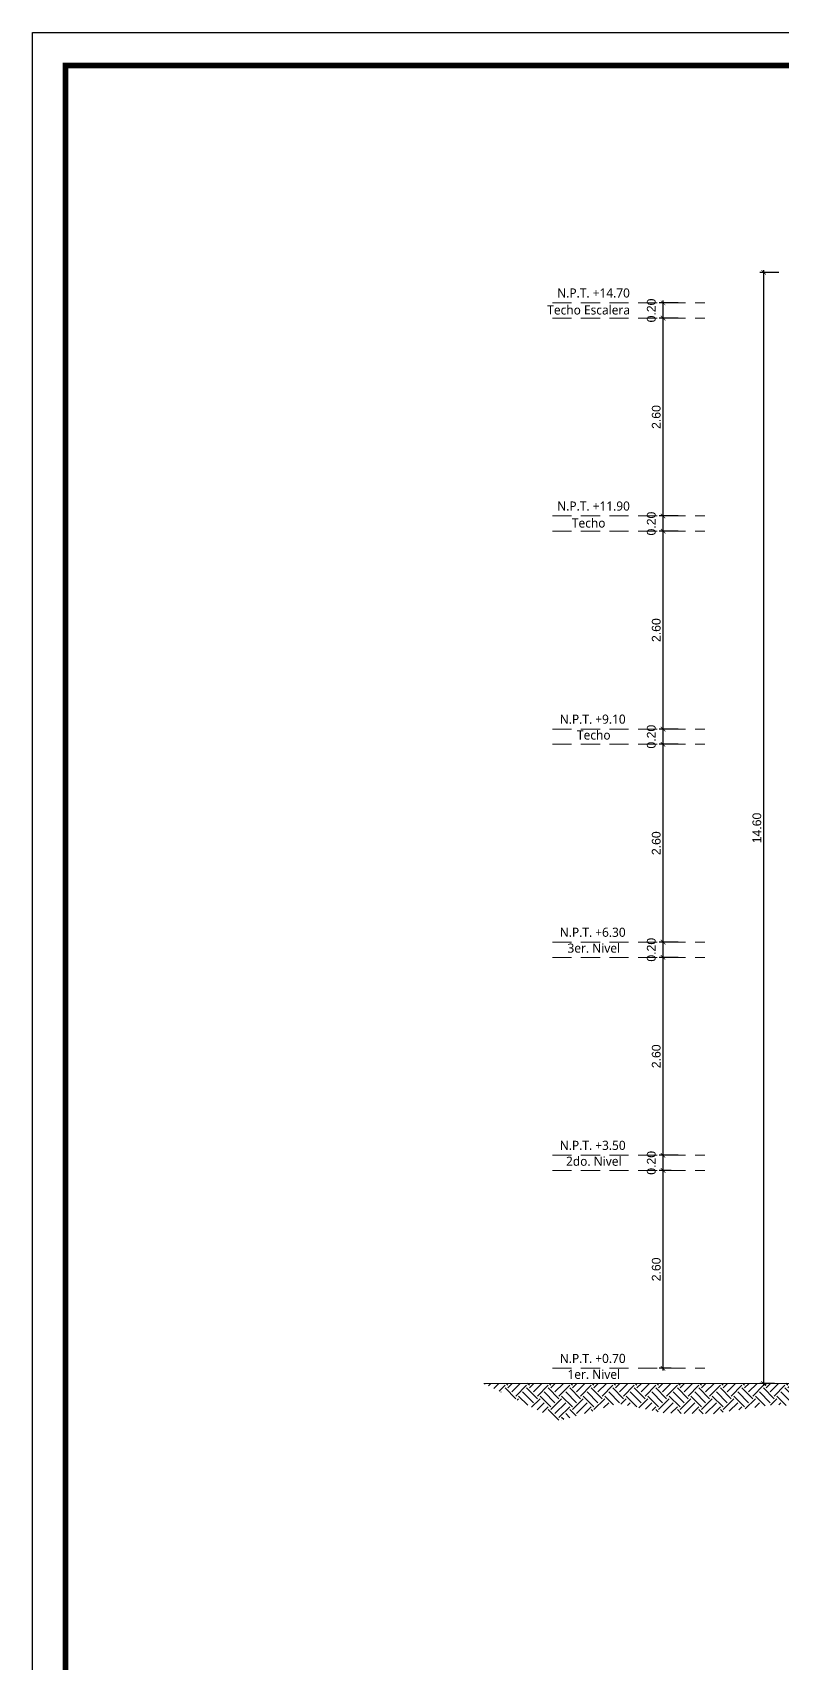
# Model space of a CAD drawing. Header units: feet. Extents: x -417 to 46, y -646 to -218.
# Drawn here: x -112.25 to -102.41, y -390.19 to -368.78 of the extents above; entities that cross this region are included whole.
import ezdxf

# ---------------------------------------------------------------- set-up
doc = ezdxf.new("R2010")
doc.units = ezdxf.units.FT
doc.header["$MEASUREMENT"] = 0
doc.linetypes.add('HIDDEN', pattern=[0.375, 0.25, -0.125])
for name, color, linetype in [('DIM', 10, 'Continuous'), ('MARCO', 7, 'Continuous'), ('RELLENO', 8, 'Continuous')]:
    doc.layers.add(name, color=color, linetype=linetype)
for name, color, linetype, lineweight in [('DIM-COTAS', 1, 'Continuous', 5), ('MB', 2, 'Continuous', 20), ('TXT', 2, 'Continuous', 9), ('VUELOS', 8, 'HIDDEN', 0)]:
    doc.layers.add(name, color=color, linetype=linetype, lineweight=lineweight)
doc.styles.add('ads', font='trebuc.ttf', dxfattribs={"height": 0.14})
doc.styles.get("Standard").update_dxf_attribs({"font": 'arial.ttf', "height": 0.115})
doc.dimstyles.new('KEILY', dxfattribs={"dimtxt": 0.115, "dimasz": 0.06, "dimexe": 0.05, "dimexo": 0.2, "dimgap": 0.03, "dimtad": 1, "dimzin": 1, "dimdsep": 46, "dimtxsty": 'Standard', "dimblk": 'ARCHTICK', "dimcen": 2.5, "dimdle": 0.03, "dimclrd": 256, "dimclre": 256, "dimclrt": 7, "dimadec": 0, "dimazin": 0, "dimtfac": 1, "dimtmove": 2, "dimatfit": 3, "dimfxl": 0.2, "dimfxlon": 1, "dimtolj": 1, "dimtzin": 1, "dimarcsym": 0})

# ---------------------------------------------------------------- blocks, each defined once
blk = doc.blocks.new('_ArchTick')
at = {"layer": 'DIM-COTAS', "color": 0, "const_width": 0.15}
blk.add_lwpolyline([(-0.5, -0.5), (0.5, 0.5)], dxfattribs=at)
blk = doc.blocks.new('*D2693')
at = {"layer": 'Defpoints', "color": 0, "transparency": 16777216}
for p in [(-103.969, -383.73), (-103.664, -383.73), (-103.664, -386.33)]:
    blk.add_point(p, dxfattribs=at)
at = {"layer": 'DIM', "lineweight": -2, "transparency": 16777216}
for p, q in [((-103.864, -383.73), (-104.019, -383.73)), ((-103.969, -386.36), (-103.969, -383.7)), ((-103.864, -386.33), (-104.019, -386.33))]:
    blk.add_line(p, q, dxfattribs=at)
at = {"layer": 'DIM', "lineweight": -2, "transparency": 16777216, "xscale": 0.06, "yscale": 0.06, "zscale": 0.06}
for p, rotation in [((-103.969, -383.73), 90), ((-103.969, -386.33), 270)]:
    blk.add_blockref('_ArchTick', p, dxfattribs=dict(at, rotation=rotation))
at = {"layer": 'DIM', "color": 7, "transparency": 16777216, "insert": (-104.058, -385.03), "char_height": 0.115, "attachment_point": 5, "rotation": 90}
blk.add_mtext('\\A1;2.60', dxfattribs=at)
blk = doc.blocks.new('*D2694')
at = {"layer": 'Defpoints', "color": 0, "transparency": 16777216}
for p in [(-103.969, -383.53), (-103.178, -383.53), (-103.664, -383.73)]:
    blk.add_point(p, dxfattribs=at)
at = {"layer": 'DIM', "lineweight": -2, "transparency": 16777216}
for p, q in [((-103.769, -383.53), (-104.019, -383.53)), ((-103.969, -383.76), (-103.969, -383.5)), ((-103.864, -383.73), (-104.019, -383.73))]:
    blk.add_line(p, q, dxfattribs=at)
at = {"layer": 'DIM', "lineweight": -2, "transparency": 16777216, "xscale": 0.06, "yscale": 0.06, "zscale": 0.06}
for p, rotation in [((-103.969, -383.53), 90), ((-103.969, -383.73), 270)]:
    blk.add_blockref('_ArchTick', p, dxfattribs=dict(at, rotation=rotation))
at = {"layer": 'DIM', "color": 7, "transparency": 16777216, "insert": (-104.123, -383.63), "char_height": 0.115, "attachment_point": 5, "rotation": 90}
blk.add_mtext('\\A1;0.20', dxfattribs=at)
blk = doc.blocks.new('*D2695')
at = {"layer": 'Defpoints', "color": 0, "transparency": 16777216}
for p in [(-103.969, -380.93), (-103.305, -380.93), (-103.178, -383.53)]:
    blk.add_point(p, dxfattribs=at)
at = {"layer": 'DIM', "lineweight": -2, "transparency": 16777216}
for p, q in [((-103.769, -380.93), (-104.019, -380.93)), ((-103.969, -383.56), (-103.969, -380.9)), ((-103.769, -383.53), (-104.019, -383.53))]:
    blk.add_line(p, q, dxfattribs=at)
at = {"layer": 'DIM', "lineweight": -2, "transparency": 16777216, "xscale": 0.06, "yscale": 0.06, "zscale": 0.06}
for p, rotation in [((-103.969, -380.93), 90), ((-103.969, -383.53), 270)]:
    blk.add_blockref('_ArchTick', p, dxfattribs=dict(at, rotation=rotation))
at = {"layer": 'DIM', "color": 7, "transparency": 16777216, "insert": (-104.058, -382.23), "char_height": 0.115, "attachment_point": 5, "rotation": 90}
blk.add_mtext('\\A1;2.60', dxfattribs=at)
blk = doc.blocks.new('*D2696')
at = {"layer": 'Defpoints', "color": 0, "transparency": 16777216}
for p in [(-103.969, -380.73), (-103.305, -380.73), (-103.305, -380.93)]:
    blk.add_point(p, dxfattribs=at)
at = {"layer": 'DIM', "lineweight": -2, "transparency": 16777216}
for p, q in [((-103.769, -380.73), (-104.019, -380.73)), ((-103.969, -380.96), (-103.969, -380.7)), ((-103.769, -380.93), (-104.019, -380.93))]:
    blk.add_line(p, q, dxfattribs=at)
at = {"layer": 'DIM', "lineweight": -2, "transparency": 16777216, "xscale": 0.06, "yscale": 0.06, "zscale": 0.06}
for p, rotation in [((-103.969, -380.73), 90), ((-103.969, -380.93), 270)]:
    blk.add_blockref('_ArchTick', p, dxfattribs=dict(at, rotation=rotation))
at = {"layer": 'DIM', "color": 7, "transparency": 16777216, "insert": (-104.123, -380.83), "char_height": 0.115, "attachment_point": 5, "rotation": 90}
blk.add_mtext('\\A1;0.20', dxfattribs=at)
blk = doc.blocks.new('*D2697')
at = {"layer": 'Defpoints', "color": 0, "transparency": 16777216}
for p in [(-103.969, -378.13), (-103.519, -378.13), (-103.305, -380.73)]:
    blk.add_point(p, dxfattribs=at)
at = {"layer": 'DIM', "lineweight": -2, "transparency": 16777216}
for p, q in [((-103.769, -378.13), (-104.019, -378.13)), ((-103.969, -380.76), (-103.969, -378.1)), ((-103.769, -380.73), (-104.019, -380.73))]:
    blk.add_line(p, q, dxfattribs=at)
at = {"layer": 'DIM', "lineweight": -2, "transparency": 16777216, "xscale": 0.06, "yscale": 0.06, "zscale": 0.06}
for p, rotation in [((-103.969, -378.13), 90), ((-103.969, -380.73), 270)]:
    blk.add_blockref('_ArchTick', p, dxfattribs=dict(at, rotation=rotation))
at = {"layer": 'DIM', "color": 7, "transparency": 16777216, "insert": (-104.058, -379.43), "char_height": 0.115, "attachment_point": 5, "rotation": 90}
blk.add_mtext('\\A1;2.60', dxfattribs=at)
blk = doc.blocks.new('*D2698')
at = {"layer": 'Defpoints', "color": 0, "transparency": 16777216}
for p in [(-103.969, -377.93), (-103.519, -377.93), (-103.519, -378.13)]:
    blk.add_point(p, dxfattribs=at)
at = {"layer": 'DIM', "lineweight": -2, "transparency": 16777216}
for p, q in [((-103.769, -377.93), (-104.019, -377.93)), ((-103.969, -378.16), (-103.969, -377.9)), ((-103.769, -378.13), (-104.019, -378.13))]:
    blk.add_line(p, q, dxfattribs=at)
at = {"layer": 'DIM', "lineweight": -2, "transparency": 16777216, "xscale": 0.06, "yscale": 0.06, "zscale": 0.06}
for p, rotation in [((-103.969, -377.93), 90), ((-103.969, -378.13), 270)]:
    blk.add_blockref('_ArchTick', p, dxfattribs=dict(at, rotation=rotation))
at = {"layer": 'DIM', "color": 7, "transparency": 16777216, "insert": (-104.123, -378.03), "char_height": 0.115, "attachment_point": 5, "rotation": 90}
blk.add_mtext('\\A1;0.20', dxfattribs=at)
blk = doc.blocks.new('*D2699')
at = {"layer": 'Defpoints', "color": 0, "transparency": 16777216}
for p in [(-103.969, -375.33), (-103.49, -375.33), (-103.519, -377.93)]:
    blk.add_point(p, dxfattribs=at)
at = {"layer": 'DIM', "lineweight": -2, "transparency": 16777216}
for p, q in [((-103.769, -375.33), (-104.019, -375.33)), ((-103.969, -377.96), (-103.969, -375.3)), ((-103.769, -377.93), (-104.019, -377.93))]:
    blk.add_line(p, q, dxfattribs=at)
at = {"layer": 'DIM', "lineweight": -2, "transparency": 16777216, "xscale": 0.06, "yscale": 0.06, "zscale": 0.06}
for p, rotation in [((-103.969, -375.33), 90), ((-103.969, -377.93), 270)]:
    blk.add_blockref('_ArchTick', p, dxfattribs=dict(at, rotation=rotation))
at = {"layer": 'DIM', "color": 7, "transparency": 16777216, "insert": (-104.058, -376.63), "char_height": 0.115, "attachment_point": 5, "rotation": 90}
blk.add_mtext('\\A1;2.60', dxfattribs=at)
blk = doc.blocks.new('*D2700')
at = {"layer": 'Defpoints', "color": 0, "transparency": 16777216}
for p in [(-103.969, -375.13), (-103.49, -375.13), (-103.49, -375.33)]:
    blk.add_point(p, dxfattribs=at)
at = {"layer": 'DIM', "lineweight": -2, "transparency": 16777216}
for p, q in [((-103.769, -375.13), (-104.019, -375.13)), ((-103.969, -375.36), (-103.969, -375.1)), ((-103.769, -375.33), (-104.019, -375.33))]:
    blk.add_line(p, q, dxfattribs=at)
at = {"layer": 'DIM', "lineweight": -2, "transparency": 16777216, "xscale": 0.06, "yscale": 0.06, "zscale": 0.06}
for p, rotation in [((-103.969, -375.13), 90), ((-103.969, -375.33), 270)]:
    blk.add_blockref('_ArchTick', p, dxfattribs=dict(at, rotation=rotation))
at = {"layer": 'DIM', "color": 7, "transparency": 16777216, "insert": (-104.123, -375.23), "char_height": 0.115, "attachment_point": 5, "rotation": 90}
blk.add_mtext('\\A1;0.20', dxfattribs=at)
blk = doc.blocks.new('*D2701')
at = {"layer": 'Defpoints', "color": 0, "transparency": 16777216}
for p in [(-103.969, -372.53), (-103.49, -372.53), (-103.519, -375.13)]:
    blk.add_point(p, dxfattribs=at)
at = {"layer": 'DIM', "lineweight": -2, "transparency": 16777216}
for p, q in [((-103.769, -372.53), (-104.019, -372.53)), ((-103.969, -375.16), (-103.969, -372.5)), ((-103.769, -375.13), (-104.019, -375.13))]:
    blk.add_line(p, q, dxfattribs=at)
at = {"layer": 'DIM', "lineweight": -2, "transparency": 16777216, "xscale": 0.06, "yscale": 0.06, "zscale": 0.06}
for p, rotation in [((-103.969, -372.53), 90), ((-103.969, -375.13), 270)]:
    blk.add_blockref('_ArchTick', p, dxfattribs=dict(at, rotation=rotation))
at = {"layer": 'DIM', "color": 7, "transparency": 16777216, "insert": (-104.058, -373.83), "char_height": 0.115, "attachment_point": 5, "rotation": 90}
blk.add_mtext('\\A1;2.60', dxfattribs=at)
blk = doc.blocks.new('*D2702')
at = {"layer": 'Defpoints', "color": 0, "transparency": 16777216}
for p in [(-103.969, -372.33), (-103.49, -372.33), (-103.49, -372.53)]:
    blk.add_point(p, dxfattribs=at)
at = {"layer": 'DIM', "lineweight": -2, "transparency": 16777216}
for p, q in [((-103.769, -372.33), (-104.019, -372.33)), ((-103.969, -372.56), (-103.969, -372.3)), ((-103.769, -372.53), (-104.019, -372.53))]:
    blk.add_line(p, q, dxfattribs=at)
at = {"layer": 'DIM', "lineweight": -2, "transparency": 16777216, "xscale": 0.06, "yscale": 0.06, "zscale": 0.06}
for p, rotation in [((-103.969, -372.33), 90), ((-103.969, -372.53), 270)]:
    blk.add_blockref('_ArchTick', p, dxfattribs=dict(at, rotation=rotation))
at = {"layer": 'DIM', "color": 7, "transparency": 16777216, "insert": (-104.123, -372.43), "char_height": 0.115, "attachment_point": 5, "rotation": 90}
blk.add_mtext('\\A1;0.20', dxfattribs=at)
blk = doc.blocks.new('*D2809')
at = {"layer": 'Defpoints', "color": 0, "transparency": 16777216}
for p in [(-102.089, -371.93), (-102.647, -386.53), (-102.303, -386.53)]:
    blk.add_point(p, dxfattribs=at)
at = {"layer": 'DIM', "lineweight": -2, "transparency": 16777216}
for p, q in [((-102.447, -371.93), (-102.697, -371.93)), ((-102.647, -371.9), (-102.647, -386.56)), ((-102.503, -386.53), (-102.697, -386.53))]:
    blk.add_line(p, q, dxfattribs=at)
at = {"layer": 'DIM', "lineweight": -2, "transparency": 16777216, "xscale": 0.06, "yscale": 0.06, "zscale": 0.06}
for p, rotation in [((-102.647, -371.93), 90), ((-102.647, -386.53), 270)]:
    blk.add_blockref('_ArchTick', p, dxfattribs=dict(at, rotation=rotation))
at = {"layer": 'DIM', "color": 7, "transparency": 16777216, "insert": (-102.736, -379.23), "char_height": 0.115, "attachment_point": 5, "rotation": 90}
blk.add_mtext('\\A1;14.60', dxfattribs=at)

msp = doc.modelspace()

# ---------------------------------------------------------------- hatches: boundary and pattern name
at = {"layer": 'RELLENO'}
h = msp.add_hatch(dxfattribs=at)
h.set_pattern_fill('EARTH', color=256, scale=0.8, angle=45)
h.set_pattern_definition([(45, (95.48137, -151.93437), (3e-17, 0.28284271), [0.2, -0.2]), (45, (95.42834, -151.88134), (3e-17, 0.28284271), [0.2, -0.2]), (45, (95.3753, -151.8283), (3e-17, 0.28284271), [0.2, -0.2]), (135, (95.3753, -151.79295), (-0.28284271, 6e-17), [0.2, -0.2]), (135, (95.42834, -151.73992), (-0.28284271, 6e-17), [0.2, -0.2]), (135, (95.48137, -151.68689), (-0.28284271, 6e-17), [0.2, -0.2])])
h.paths.add_polyline_path([(-106.3223, -386.5298), (-105.3306, -387.0209), (-104.5537, -386.7926), (-103.9481, -386.9182), (-103.3312, -386.9296), (-102.4972, -386.804), (-101.6974, -386.8725), (-101.133, -386.8725), (-101.133, -386.5298)])

# ---------------------------------------------------------------- linework, layer by layer
at = {"layer": 'MARCO'}
msp.add_lwpolyline([(-112.2526, -368.7786), (-47.7526, -368.7786), (-47.7526, -410.7786), (-112.2526, -410.7786)], close=True, dxfattribs=at)
at = {"layer": 'MARCO', "const_width": 0.075}
msp.add_lwpolyline([(-54.925, -369.2126), (-111.8185, -369.2126), (-111.8185, -410.3446), (-54.925, -410.3446)], close=True, dxfattribs=at)
at = {"layer": 'MB'}
msp.add_line((-106.3223, -386.5298), (-101.133, -386.5298), dxfattribs=at)
at = {"layer": 'VUELOS'}
for p, q in [((-105.4223, -372.3298), (-103.4193, -372.3298)), ((-105.4223, -372.5298), (-103.4193, -372.5298)), ((-105.4223, -375.1298), (-103.4193, -375.1298)), ((-105.4223, -375.3298), (-103.4193, -375.3298)), ((-105.4223, -377.9298), (-103.4193, -377.9298)), ((-105.4223, -378.1298), (-103.4193, -378.1298)), ((-105.4223, -380.7298), (-103.4193, -380.7298)), ((-105.4223, -380.9298), (-103.4193, -380.9298)), ((-105.4223, -383.5298), (-103.4193, -383.5298)), ((-105.4223, -383.7298), (-103.4193, -383.7298)), ((-105.4223, -386.3298), (-103.4193, -386.3298))]:
    msp.add_line(p, q, dxfattribs=at)

# ---------------------------------------------------------------- texts
at = {"layer": 'TXT', "char_height": 0.12, "width": 3.744, "attachment_point": 2, "style": 'ads'}
for s, insert in [('N.P.T. +14.70', (-104.8824, -372.1397)), ('Techo Escalera', (-104.9465, -372.3626)), ('N.P.T. +11.90', (-104.8824, -374.9397)), ('Techo ', (-104.9465, -375.1626)), ('N.P.T. +9.10', (-104.8932, -377.7397)), ('Techo', (-104.8788, -377.9484)), ('N.P.T. +6.30', (-104.8932, -380.5397)), ('3er. Nivel', (-104.8788, -380.7484)), ('N.P.T. +3.50', (-104.8932, -383.3397)), ('2do. Nivel', (-104.8788, -383.5484)), ('N.P.T. +0.70', (-104.8932, -386.1397)), ('1er. Nivel', (-104.8788, -386.3484))]:
    msp.add_mtext(s, dxfattribs=dict(at, insert=insert))

# ---------------------------------------------------------------- dimensions: what is measured, and where the dimension line sits
at = {"layer": 'DIM'}
for base, p1, p2, picture, middle in [((-102.6473, -386.5298), (-102.0889, -371.9298), (-102.3031, -386.5298), '*D2809', (-102.736, -379.2298)), ((-103.9691, -372.3298), (-103.4901, -372.5298), (-103.4901, -372.3298), '*D2702', (-104.1228, -372.4298)), ((-103.9691, -372.5298), (-103.5194, -375.1298), (-103.4901, -372.5298), '*D2701', (-104.0578, -373.8298)), ((-103.9691, -375.1298), (-103.4901, -375.3298), (-103.4901, -375.1298), '*D2700', (-104.1228, -375.2298)), ((-103.9691, -375.3298), (-103.5194, -377.9298), (-103.4901, -375.3298), '*D2699', (-104.0578, -376.6298)), ((-103.9691, -377.9298), (-103.5194, -378.1298), (-103.5194, -377.9298), '*D2698', (-104.1228, -378.0298)), ((-103.9691, -378.1298), (-103.3045, -380.7298), (-103.5194, -378.1298), '*D2697', (-104.0578, -379.4298)), ((-103.9691, -380.7298), (-103.3045, -380.9298), (-103.3045, -380.7298), '*D2696', (-104.1228, -380.8298)), ((-103.9691, -380.9298), (-103.1775, -383.5298), (-103.3045, -380.9298), '*D2695', (-104.0578, -382.2298)), ((-103.9691, -383.5298), (-103.6643, -383.7298), (-103.1775, -383.5298), '*D2694', (-104.1228, -383.6298)), ((-103.9691, -383.7298), (-103.6643, -386.3298), (-103.6643, -383.7298), '*D2693', (-104.0578, -385.0298))]:
    dim = msp.add_linear_dim(base=base, p1=p1, p2=p2, angle=90, dimstyle='KEILY', dxfattribs=at)
    dim.commit()
    dim.dimension.update_dxf_attribs({"geometry": picture, "text_midpoint": middle})

doc.saveas('drawing.dxf')
